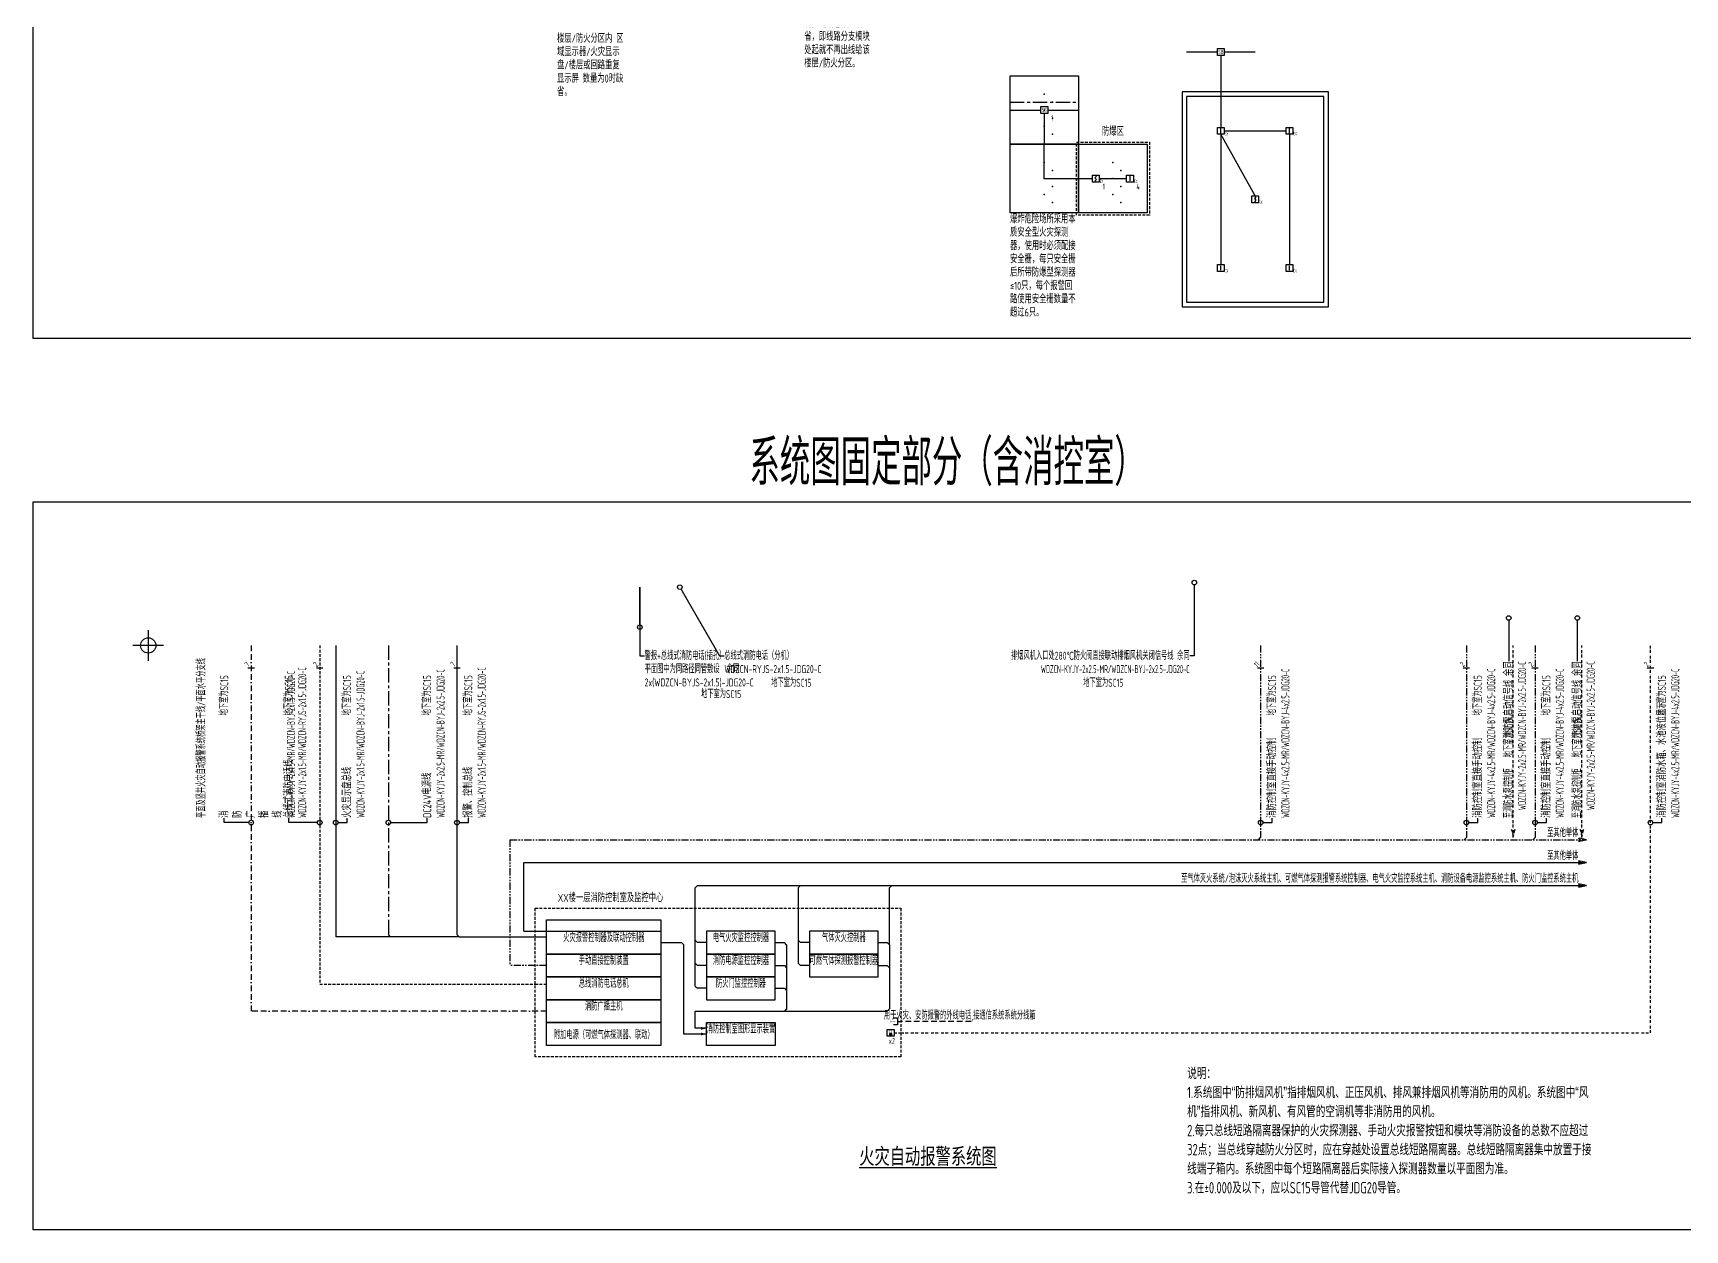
# Model space of a CAD drawing. Header units: millimetres. Extents: x -1040173 to 349982, y -145921 to 298175.
# Drawn here: x -6887 to 65360, y 82522 to 134889 of the extents above; entities that cross this region are included whole.
import ezdxf
from ezdxf import colors
from ezdxf.entities.mleader import LeaderData, LeaderLine
from ezdxf.enums import TextEntityAlignment as Align
from ezdxf.math import Vec2, Vec3

# ---------------------------------------------------------------- set-up
doc = ezdxf.new("R2010")
doc.units = ezdxf.units.MM
doc.header["$LTSCALE"] = 500
doc.header["$MEASUREMENT"] = 0
for name, pattern in [('BORDER', [1.75, 0.5, -0.25, 0.5, -0.25, 0, -0.25]), ('BORDER2', [0.875, 0.25, -0.125, 0.25, -0.125, 0, -0.125]), ('CENTER', [2, 1.25, -0.25, 0.25, -0.25]), ('DASHED', [0.75, 0.5, -0.25]), ('HIDDEN', [0.375, 0.25, -0.125]), ('PHANTOM2', [1.25, 0.625, -0.125, 0.125, -0.125, 0.125, -0.125])]:
    doc.linetypes.add(name, pattern=pattern)
doc.layers.get('0').update_dxf_attribs({"color": 255, "linetype": 'CONTINUOUS'})
for name, color, linetype in [('E-BRST-WIRE', 2, 'BORDER'), ('E-CTRL-WIRE', 3, 'BORDER2'), ('E-FAS-DEVC', 3, 'CONTINUOUS'), ('E-FAS-WIRE', 4, 'CONTINUOUS'), ('E-FAS-WIRE2', 1, 'CENTER'), ('E-FAS-WIRE4', 4, 'PHANTOM2'), ('E-FAS-WIRE5', 4, 'HIDDEN'), ('E-GCS-DEVC', 3, 'CONTINUOUS'), ('E-GCS-WIRE', 4, 'DASHED'), ('E-REQU-DIMS', 30, 'CONTINUOUS'), ('E-UNIV-DIAG', 2, 'CONTINUOUS'), ('E-UNIV-DIAG2', 2, 'HIDDEN'), ('E-UNIV-EL', 140, 'CONTINUOUS'), ('E-UNIV-NOTE', 6, 'CONTINUOUS')]:
    doc.layers.add(name, color=color, linetype=linetype)
doc.layers.add('说明', color=7, linetype='CONTINUOUS', plot=False)
doc.styles.add('TH-STYLE1', font='Stfangso_0.ttf', dxfattribs={"width": 0.7})
doc.styles.add('TH-STYLE3', font='tssdeng.shx', dxfattribs={"width": 0.7, "bigfont": 'tssdchn.shx'})

# ---------------------------------------------------------------- blocks, each defined once
blk = doc.blocks.new('E-ES01')
blk.add_lwpolyline([(0, 3000), (3000, 3000), (3000, 0), (0, 0)], close=True)
for p in [(1500, 2200), (1500, 1500), (1850, 1850), (1500, 800), (1850, 1150), (1850, 450)]:
    blk.add_point(p)
blk = doc.blocks.new('E-BFAS550')
blk.add_lwpolyline([(-1.5, -1.5), (-1.5, 1.5), (1.5, 1.5), (1.5, -1.5)], close=True)
at = {"layer": 'E-UNIV-EL', "style": 'TH-STYLE3', "width": 0.7}
blk.add_attdef('F', text='', height=1.7, dxfattribs=at).set_placement((0, 0), align=Align.MIDDLE)
blk = doc.blocks.new('E-BFAS110-3')
blk.add_lwpolyline([(-1.5, -1.5), (-1.5, 1.5), (1.5, 1.5), (1.5, -1.5)], close=True)
at = {"layer": 'E-UNIV-EL'}
blk.add_lwpolyline([(0.35, 1.06), (-0.35, 0.35), (0.35, -0.35), (-0.35, -1.06)], dxfattribs=at)
at = {"layer": 'E-UNIV-EL', "style": 'TH-STYLE3', "width": 0.5}
blk.add_attdef('F', text='', height=1.5, dxfattribs=at).set_placement((2.5, -1.25), align=Align.MIDDLE)
blk = doc.blocks.new('E-BFAS120-3')
blk.add_lwpolyline([(-1.5, -1.5), (-1.5, 1.5), (1.5, 1.5), (1.5, -1.5)], close=True)
at = {"layer": 'E-UNIV-EL'}
blk.add_line((0, -1), (0, 1), dxfattribs=at)
at = {"layer": 'E-UNIV-EL', "const_width": 0.25}
blk.add_lwpolyline([(-0.125, -0.75, 1), (0.125, -0.75, 1)], format="xyb", close=True, dxfattribs=at)
at = {"layer": 'E-UNIV-EL', "style": 'TH-STYLE3', "width": 0.5}
blk.add_attdef('F', text='', height=1.5, dxfattribs=at).set_placement((2.5, -1.25), align=Align.MIDDLE)
blk = doc.blocks.new('_DotBlank')
at = {"color": 0, "linetype": 'ByBlock', "lineweight": -2}
blk.add_line((-0.5, 0), (-1, 0), dxfattribs=at)
blk.add_circle((0, 0), 0.5, dxfattribs=at)
blk = doc.blocks.new('E-BFAS630-4')
blk.add_lwpolyline([(-1.5, -1.5), (-1.5, 1.5), (1.5, 1.5), (1.5, -1.5)], close=True)
at = {"layer": 'E-UNIV-EL'}
for points in [[(-0.5, -0.25), (-0.5, -1.25), (0.5, -1.25), (0.5, -0.25)], [(-0.3, -0.45), (-0.3, -1.05), (0.3, -1.05), (0.3, -0.45)]]:
    blk.add_lwpolyline(points, close=True, dxfattribs=at)
at = {"layer": 'E-UNIV-EL', "style": 'TH-STYLE3', "width": 0.5}
blk.add_attdef('F', text='', height=1.5, dxfattribs=at).set_placement((0, 0.75), align=Align.MIDDLE)
blk = doc.blocks.new('E-BGC10')
for p, q in [((-1.5, 1.5), (-1.5, 3.3)), ((1.5, 1.5), (-1.5, 1.5)), ((0, 1.5), (0, 0)), ((1.5, 1.5), (1.5, 3.3))]:
    blk.add_line(p, q)
at = {"layer": 'E-UNIV-EL', "style": 'TH-STYLE3', "width": 0.7}
blk.add_attdef('SOCKET', text='', height=2, dxfattribs=at).set_placement((0, 3.5), align=Align.MIDDLE)
blk = doc.blocks.new('E-ANNO04')
blk.add_line((-1, -1), (1, 1))
at = {"style": 'TH-STYLE3', "width": 0.7}
blk.add_attdef('N', text='', height=2.5, dxfattribs=at).set_placement((0, 2.5), align=Align.MIDDLE)
blk = doc.blocks.new('喷淋泵联动直接启动线路模块（含消控室）')
at = {"layer": 'E-CTRL-WIRE', "color": 3}
for points in [[(62700, -8400), (62700, 0)], [(62700, -8400), (62775, -8047), (62700, -8147), (62625, -8047), (62700, -8400)]]:
    blk.add_lwpolyline(points, dxfattribs=at)
at = {"layer": 'E-REQU-DIMS', "color": 6, "insert": (62500, -7560), "char_height": 350, "attachment_point": 4, "rotation": 90, "style": 'TH-STYLE3'}
blk.add_mtext('{\\W0.6;至消防水泵控制柜}', dxfattribs=at)
blk = doc.blocks.new('消火栓泵联动直接启动线路模块（含消控室）')
at = {"layer": 'E-CTRL-WIRE', "color": 3}
for points in [[(59700, -8400), (59700, 0)], [(59700, -8400), (59775, -8047), (59700, -8147), (59625, -8047), (59700, -8400)]]:
    blk.add_lwpolyline(points, dxfattribs=at)
at = {"layer": 'E-REQU-DIMS', "color": 6, "insert": (59500, -7560), "char_height": 350, "attachment_point": 4, "rotation": 90, "style": 'TH-STYLE3'}
blk.add_mtext('{\\W0.6;至消防水泵控制柜}', dxfattribs=at)
blk = doc.blocks.new('系统图固定部分（含消控室）')
at = {"layer": 'E-BRST-WIRE', "color": 2}
for p in [(4500, 0), (17421, -16000)]:
    blk.add_line(p, (4500, -16000), dxfattribs=at)
at = {"layer": 'E-CTRL-WIRE'}
blk.add_line((32621, -16950), (32921, -16950), dxfattribs=at)
at = {"layer": 'E-FAS-DEVC'}
blk.add_line((17421, -12500), (22421, -12500), dxfattribs=at)
for points in [[(17421, -13500), (17421, -12000), (22421, -12000), (22421, -13500)], [(27421, -13500), (27421, -12500), (24421, -12500), (24421, -13500)], [(31921, -13500), (31921, -12500), (28921, -12500), (28921, -13500)], [(17421, -14500), (17421, -13500), (22421, -13500), (22421, -14500)], [(27421, -14500), (27421, -13500), (24421, -13500), (24421, -14500)], [(31921, -14500), (31921, -13500), (28921, -13500), (28921, -14500)], [(17421, -15500), (17421, -14500), (22421, -14500), (22421, -15500)], [(27421, -15500), (27421, -14500), (24421, -14500), (24421, -15500)], [(17421, -16500), (17421, -15500), (22421, -15500), (22421, -16500)], [(17421, -17500), (17421, -16500), (22421, -16500), (22421, -17500)], [(24421, -17500), (24421, -16500), (27421, -16500), (27421, -17500)]]:
    blk.add_lwpolyline(points, close=True, dxfattribs=at)
for points in [[(24171, -16750, 125, 0, 0), (24421, -16750, 0, 0, 0)], [(24171, -17000, 125, 0, 0), (24421, -17000, 0, 0, 0)]]:
    blk.add_lwpolyline(points, format="xyseb", dxfattribs=at)
at = {"layer": 'E-FAS-WIRE', "color": 4}
for p, q in [((8200, 0), (8200, -12750)), ((13500, 0), (13500, -12650)), ((16421, -9500), (62899, -9500)), ((16421, -12500), (16421, -9500)), ((23921, -10600), (24021, -10500)), ((23921, -14900), (23921, -10600)), ((24021, -10500), (62899, -10500)), ((28421, -10600), (28521, -10500)), ((28421, -10600), (28421, -13900)), ((32421, -10600), (32521, -10500)), ((32421, -13100), (32421, -10600)), ((9900, -12750), (8200, -12750)), ((10600, -12750), (9900, -12750)), ((13600, -12750), (10600, -12750)), ((13600, -12750), (13500, -12650)), ((13600, -12750), (16921, -12750)), ((16421, -12500), (16921, -12500)), ((16921, -12500), (17421, -12500)), ((16921, -12750), (17421, -12750)), ((22421, -13000), (23321, -13000)), ((23321, -13000), (23421, -13100)), ((23921, -12900), (24021, -13000)), ((24421, -13000), (24021, -13000)), ((27421, -13000), (27821, -13000)), ((27921, -13100), (27821, -13000)), ((28421, -12900), (28521, -13000)), ((28921, -13000), (28521, -13000)), ((31921, -13000), (32321, -13000)), ((32321, -13000), (32421, -13100)), ((23421, -17000), (23421, -13100)), ((27921, -13100), (27921, -15900)), ((32421, -13100), (32421, -15900)), ((23921, -13900), (24021, -14000)), ((24421, -14000), (24021, -14000)), ((27421, -14000), (27821, -14000)), ((27821, -14000), (27921, -14100)), ((28421, -13900), (28521, -14000)), ((28921, -14000), (28521, -14000)), ((31921, -14000), (32321, -14000)), ((32321, -14000), (32421, -14100)), ((23921, -14900), (24021, -15000)), ((24421, -15000), (24021, -15000)), ((27421, -15000), (27821, -15000)), ((27821, -15000), (27921, -15100)), ((23921, -16750), (23921, -16000)), ((23921, -16000), (32321, -16000)), ((27921, -15900), (27821, -16000)), ((32321, -16000), (32421, -15900)), ((24421, -17000), (23421, -17000)), ((24421, -16750), (23921, -16750))]:
    blk.add_line(p, q, dxfattribs=at)
for points in [[(62899, -9500), (62546, -9425), (62646, -9500), (62546, -9575), (62899, -9500)], [(62899, -10500), (62546, -10425), (62646, -10500), (62546, -10575), (62899, -10500)]]:
    blk.add_lwpolyline(points, dxfattribs=at)
at = {"layer": 'E-FAS-WIRE2', "color": 1}
blk.add_line((10500, 0), (10500, -12650), dxfattribs=at)
at = {"layer": 'E-FAS-WIRE2'}
blk.add_line((10600, -12750), (10500, -12650), dxfattribs=at)
at = {"layer": 'E-FAS-WIRE4', "color": 4}
for p, q in [((15821, -8500), (15821, -14000)), ((15821, -8500), (62899, -8500)), ((16921, -14000), (15821, -14000)), ((17421, -14000), (16921, -14000))]:
    blk.add_line(p, q, dxfattribs=at)
blk.add_lwpolyline([(62899, -8500), (62546, -8425), (62646, -8500), (62546, -8575), (62899, -8500)], dxfattribs=at)
at = {"layer": 'E-FAS-WIRE5', "color": 4}
for p, q in [((7500, 0), (7500, -14825)), ((7500, -14825), (16921, -14825)), ((16921, -14825), (17421, -14825))]:
    blk.add_line(p, q, dxfattribs=at)
at = {"layer": 'E-GCS-WIRE', "color": 4}
blk.add_line((35986, -16450), (32921, -16450), dxfattribs=at)
at = {"layer": 'E-UNIV-DIAG2'}
blk.add_lwpolyline([(16921, -18000), (16921, -11500), (32921, -11500), (32921, -18000)], close=True, dxfattribs=at)
at = {"layer": 'E-FAS-DEVC', "xscale": 100, "yscale": 100, "zscale": 100}
blk.add_blockref('E-BFAS630-4', (32471, -16950), dxfattribs=at).add_auto_attribs({'F': 'LT'})
at = {"layer": 'E-GCS-DEVC', "xscale": 100, "yscale": 100, "zscale": 100, "rotation": 90}
blk.add_blockref('E-BGC10', (32921, -16450), dxfattribs=at).add_auto_attribs({'SOCKET': 'T'})
at = {"layer": 'E-REQU-DIMS', "color": 6, "insert": (27246, -1456), "char_height": 350, "attachment_point": 1, "style": 'TH-STYLE3'}
blk.add_mtext('{\\W0.6;地下室为SC15}', dxfattribs=at)
at = {"layer": 'E-REQU-DIMS', "color": 6, "char_height": 350, "attachment_point": 4, "rotation": 90, "style": 'TH-STYLE3'}
for insert in [(3325, -3060), (6150, -3060), (8700, -3060), (12200, -3060), (14000, -3060)]:
    blk.add_mtext('{\\W0.6;地下室为SC15}', dxfattribs=dict(at, insert=insert))
at = {"layer": 'E-UNIV-NOTE', "style": 'TH-STYLE3', "width": 0.6}
blk.add_text('平面及竖井火灾自动报警系统桥架主干线/平面水平分支线', height=350, rotation=90, dxfattribs=at).set_placement((2325, -7550), align=Align.MIDDLE_LEFT)
for s, p in [('至其他单体', (62546, -8200)), ('至其他单体', (62546, -9200)), ('至气体灭火系统/泡沫灭火系统主机、可燃气体探测报警系统控制器、电气火灾监控系统主机、消防设备电源监控系统主机、防火门监控系统主机', (62546, -10200))]:
    blk.add_text(s, height=350, dxfattribs=at).set_placement(p, align=Align.MIDDLE_RIGHT)
at = {"layer": 'E-UNIV-NOTE', "style": 'TH-STYLE3', "width": 0.7}
blk.add_text('XX楼一层消防控制室及监控中心', height=350, rotation=360, dxfattribs=at).set_placement((20221, -11000), align=Align.MIDDLE)
at = {"layer": 'E-UNIV-NOTE', "style": 'TH-STYLE3', "width": 0.6}
for s, p in [('火灾报警控制器及联动控制器', (19921, -12750)), ('电气火灾监控控制器', (25921, -12750)), ('气体灭火控制器', (30421, -12750)), ('手动直接控制装置', (19921, -13750)), ('消防电源监控控制器', (25921, -13750)), ('可燃气体探测报警控制器', (30421, -13750)), ('总线消防电话总机', (19921, -14750)), ('防火门监控控制器', (25921, -14750)), ('消防广播主机', (19921, -15750)), ('消防控制室图形显示装置', (25921, -16750)), ('用于火灾、安防报警的外线电话,接通信系统系统分线箱', (35491, -16177)), ('附加电源（可燃气体探测器、联动）', (19921, -17000))]:
    blk.add_text(s, height=350, dxfattribs=at).set_placement(p, align=Align.MIDDLE)
at = {"layer": 'E-UNIV-NOTE', "insert": (45437, -18473), "char_height": 500, "width": 17877.26, "attachment_point": 1, "style": 'TH-STYLE3'}
blk.add_mtext('说明：\\P1.系统图中“防排烟风机”指排烟风机、正压风机、排风兼排烟风机等消防用的风机。系统图中“风机”指排风机、新风机、有风管的空调机等非消防用的风机。\\P2.每只总线短路隔离器保护的火灾探测器、手动火灾报警按钮和模块等消防设备的总数不应超过32点；当总线穿越防火分区时，应在穿越处设置总线短路隔离器。总线短路隔离器集中放置于接线端子箱内。系统图中每个短路隔离器后实际接入探测器数量以平面图为准。\\P3.在{\\H0.875x;±}0.000及以下，应以SC15导管代替JDG20导管。', dxfattribs=at)
at = {"layer": 'E-UNIV-NOTE', "insert": (34099, -22381), "char_height": 700, "attachment_point": 5, "style": 'TH-STYLE1'}
blk.add_mtext('{\\L火灾自动报警系统图}', dxfattribs=at)
at = {"layer": 'E-REQU-DIMS'}
ml = blk.add_multileader_mtext('Standard', dxfattribs=at)
ml.set_content('总线式消防电话线\\P{\\W0.5;WDZCN-KYJY-2x1.5-MR/WDZCN-RYJS-2x1.5-JDG20-C}', color=6, style='TH-STYLE3')
ml.set_leader_properties()
ml.set_arrow_properties(name='DOTBLANK')
ml.build(insert=Vec2(0, 0))
ml.multileader.update_dxf_attribs({"dogleg_length": 2, "arrow_head_size": 200, "scale": 100})
ctx = ml.context
ctx.base_point, ctx.scale, ctx.char_height, ctx.arrow_head_size, ctx.landing_gap_size, ctx.plane_origin, ctx.plane_x_axis, ctx.plane_y_axis = Vec3(6150, -7550), 100, 350, 200, 9, Vec3(4904, -4467), Vec3(0, 1), Vec3(-1, 0)
notes = []
notes.append((ctx, [(0, (1, 1, 0), (6150, -7750), (0, 1), 200, [(0, [(7500, -7750)], 0, [])])]))
ctx.mtext.insert, ctx.mtext.text_direction, ctx.mtext.rotation, ctx.mtext.flow_direction = Vec3(5975, -7541), Vec3(0, 1), 1.570796, 5
ml = blk.add_multileader_mtext('Standard', dxfattribs=at)
ml.set_content('火灾显示盘总线\\P{\\W0.5;WDZCN-KYJY-2x1.5-MR/WDZCN-BYJ-2x1.5-JDG20-C}', color=6, style='TH-STYLE3')
ml.set_leader_properties()
ml.set_arrow_properties(name='DOTBLANK')
ml.build(insert=Vec2(0, 0))
ml.multileader.update_dxf_attribs({"dogleg_length": 2, "arrow_head_size": 200, "scale": 100})
ctx = ml.context
ctx.base_point, ctx.scale, ctx.char_height, ctx.arrow_head_size, ctx.landing_gap_size, ctx.plane_origin, ctx.plane_x_axis, ctx.plane_y_axis = Vec3(8700, -7550), 100, 350, 200, 9, Vec3(10446, -4467), Vec3(0, 1), Vec3(-1, 0)
notes.append((ctx, [(0, (1, 1, 0), (8700, -7750), (0, 1), 200, [(0, [(8200, -7750)], 0, [])])]))
ctx.mtext.insert, ctx.mtext.text_direction, ctx.mtext.rotation, ctx.mtext.flow_direction = Vec3(8525, -7541), Vec3(0, 1), 1.570796, 5
ml = blk.add_multileader_mtext('Standard', dxfattribs=at)
ml.set_content('DC24V电源线\\P{\\W0.5;WDZCN-KYJY-2x2.5-MR/WDZCN-BYJ-2x2.5-JDG20-C}', color=6, style='TH-STYLE3')
ml.set_leader_properties()
ml.set_arrow_properties(name='DOTBLANK')
ml.build(insert=Vec2(0, 0))
ml.multileader.update_dxf_attribs({"dogleg_length": 2, "arrow_head_size": 200, "scale": 100})
ctx = ml.context
ctx.base_point, ctx.scale, ctx.char_height, ctx.arrow_head_size, ctx.landing_gap_size, ctx.plane_origin, ctx.plane_x_axis, ctx.plane_y_axis = Vec3(12200, -7550), 100, 350, 200, 9, Vec3(13746, -4467), Vec3(0, 1), Vec3(-1, 0)
notes.append((ctx, [(0, (1, 1, 0), (12200, -7750), (0, 1), 200, [(0, [(10500, -7750)], 0, [])])]))
ctx.mtext.insert, ctx.mtext.text_direction, ctx.mtext.rotation, ctx.mtext.flow_direction = Vec3(12025, -7541), Vec3(0, 1), 1.570796, 5
ml = blk.add_multileader_mtext('Standard', dxfattribs=at)
ml.set_content('报警、控制总线\\P{\\W0.5;WDZCN-KYJY-2x1.5-MR/WDZCN-RYJS-2x1.5-JDG20-C}', color=6, style='TH-STYLE3')
ml.set_leader_properties()
ml.set_arrow_properties(name='DOTBLANK')
ml.build(insert=Vec2(0, 0))
ml.multileader.update_dxf_attribs({"dogleg_length": 2, "arrow_head_size": 200, "scale": 100})
ctx = ml.context
ctx.base_point, ctx.scale, ctx.char_height, ctx.arrow_head_size, ctx.landing_gap_size, ctx.plane_origin, ctx.plane_x_axis, ctx.plane_y_axis = Vec3(14000, -7550), 100, 350, 200, 9, Vec3(15746, -4467), Vec3(0, 1), Vec3(-1, 0)
notes.append((ctx, [(0, (1, 1, 0), (14000, -7750), (0, 1), 200, [(0, [(13500, -7750)], 0, [])])]))
ctx.mtext.insert, ctx.mtext.text_direction, ctx.mtext.rotation, ctx.mtext.flow_direction = Vec3(13825, -7541), Vec3(0, 1), 1.570796, 5
ml = blk.add_multileader_mtext('Standard', dxfattribs=at)
ml.set_content('{\\W0.6;总线式消防电话（分机）\\PWDZCN-RYJS-2x1.5-JDG20-C}', color=6, style='TH-STYLE3')
ml.set_leader_properties()
ml.set_arrow_properties(name='DOTBLANK')
ml.build(insert=Vec2(0, 0))
ml.multileader.update_dxf_attribs({"dogleg_length": 2, "arrow_head_size": 200, "scale": 100})
ctx = ml.context
ctx.base_point, ctx.scale, ctx.char_height, ctx.arrow_head_size, ctx.landing_gap_size, ctx.plane_origin = Vec3(25186, -450), 100, 350, 200, 9, Vec3(26019, 1004)
notes.append((ctx, [(0, (1, 1, 0), (24986, -450), (1, 0), 200, [(1, [(23250, 2550)], 0, [])])]))
ctx.mtext.insert, ctx.mtext.flow_direction = Vec3(25195, -275), 5
ml = blk.add_multileader_mtext('Standard', dxfattribs=at)
ml.set_content('消防广播线\\P{\\W0.5;WDZCN-KYJY-2x1.5-MR/WDZCN-BYJ-2x1.5-JDG20-C}', color=6, style='TH-STYLE3')
ml.set_leader_properties()
ml.set_arrow_properties(name='DOTBLANK')
ml.build(insert=Vec2(0, 0))
ml.multileader.update_dxf_attribs({"dogleg_length": 2, "arrow_head_size": 200, "scale": 100})
ctx = ml.context
ctx.base_point, ctx.scale, ctx.char_height, ctx.arrow_head_size, ctx.landing_gap_size, ctx.plane_origin, ctx.plane_x_axis, ctx.plane_y_axis = Vec3(3325, -7550), 100, 350, 200, 9, Vec3(1579, -4467), Vec3(0, 1), Vec3(-1, 0)
notes.append((ctx, [(0, (1, 1, 0), (3325, -7750), (0, 1), 200, [(0, [(4500, -7750)], 0, [])])]))
ctx.mtext.insert, ctx.mtext.text_direction, ctx.mtext.rotation, ctx.mtext.width, ctx.mtext.flow_direction = Vec3(3150, -7541), Vec3(0, 1), 1.570796, 0.5, 5
for ctx, leaders in notes:
    for number, flags, end, landing, length, lines in leaders:
        leader = LeaderData()
        leader.index, (leader.has_last_leader_line, leader.has_dogleg_vector, leader.attachment_direction) = number, flags
        leader.last_leader_point, leader.dogleg_vector, leader.dogleg_length = Vec3(end), Vec3(landing), length
        for number, points, colour, breaks in lines:
            line = LeaderLine()
            line.index, line.vertices, line.color, line.breaks = number, Vec3.list(points), colors.encode_raw_color(colour), breaks
            leader.lines.append(line)
        ctx.leaders.append(leader)
blk = doc.blocks.new('消火栓泵直接启动信号线')
at = {"layer": 'E-REQU-DIMS', "color": 6, "insert": (2500, -4894), "char_height": 350, "attachment_point": 4, "rotation": 90, "style": 'TH-STYLE3'}
blk.add_mtext('{\\W0.6;地下室为SC15}', dxfattribs=at)
at = {"layer": 'E-REQU-DIMS'}
ml = blk.add_multileader_mtext('Standard', dxfattribs=at)
ml.set_content('消防泵启动信号线 余同\\P{\\W0.5;WDZCN-KYJY-2x2.5-MR/WDZCN-BYJ-2x2.5-JDG20-C}', color=6, style='TH-STYLE3')
ml.set_leader_properties()
ml.set_arrow_properties(name='DOTBLANK')
ml.build(insert=Vec2(0, 0))
ml.multileader.update_dxf_attribs({"dogleg_length": 2, "arrow_head_size": 200, "scale": 100})
ctx = ml.context
ctx.base_point, ctx.scale, ctx.char_height, ctx.arrow_head_size, ctx.landing_gap_size, ctx.plane_origin, ctx.plane_x_axis, ctx.plane_y_axis = Vec3(2500, -6657), 100, 350, 200, 9, Vec3(4046, 342), Vec3(0, 1), Vec3(-1, 0)
ctx.text_align_type = 2
notes = []
notes.append((ctx, [(0, (1, 1, 0), (2500, -489), (0, -1), 200, [(1, [(2500, 1200)], 0, [])])]))
ctx.mtext.insert, ctx.mtext.text_direction, ctx.mtext.rotation, ctx.mtext.alignment, ctx.mtext.flow_direction = Vec3(2325, -698), Vec3(0, 1), 1.570796, 3, 5
for ctx, leaders in notes:
    for number, flags, end, landing, length, lines in leaders:
        leader = LeaderData()
        leader.index, (leader.has_last_leader_line, leader.has_dogleg_vector, leader.attachment_direction) = number, flags
        leader.last_leader_point, leader.dogleg_vector, leader.dogleg_length = Vec3(end), Vec3(landing), length
        for number, points, colour, breaks in lines:
            line = LeaderLine()
            line.index, line.vertices, line.color, line.breaks = number, Vec3.list(points), colors.encode_raw_color(colour), breaks
            leader.lines.append(line)
        ctx.leaders.append(leader)
blk = doc.blocks.new('喷淋泵直接启动信号线')
at = {"layer": 'E-REQU-DIMS', "color": 6, "insert": (2500, -4894), "char_height": 350, "attachment_point": 4, "rotation": 90, "style": 'TH-STYLE3'}
blk.add_mtext('{\\W0.6;地下室为SC15}', dxfattribs=at)
at = {"layer": 'E-REQU-DIMS'}
ml = blk.add_multileader_mtext('Standard', dxfattribs=at)
ml.set_content('喷淋泵启动信号线 余同\\P{\\W0.5;WDZCN-KYJY-2x2.5-MR/WDZCN-BYJ-2x2.5-JDG20-C}', color=6, style='TH-STYLE3')
ml.set_leader_properties()
ml.set_arrow_properties(name='DOTBLANK')
ml.build(insert=Vec2(0, 0))
ml.multileader.update_dxf_attribs({"dogleg_length": 2, "arrow_head_size": 200, "scale": 100})
ctx = ml.context
ctx.base_point, ctx.scale, ctx.char_height, ctx.arrow_head_size, ctx.landing_gap_size, ctx.plane_origin, ctx.plane_x_axis, ctx.plane_y_axis = Vec3(2500, -6657), 100, 350, 200, 9, Vec3(4046, 342), Vec3(0, 1), Vec3(-1, 0)
ctx.text_align_type = 2
notes = []
notes.append((ctx, [(0, (1, 1, 0), (2500, -489), (0, -1), 200, [(1, [(2500, 1200)], 0, [])])]))
ctx.mtext.insert, ctx.mtext.text_direction, ctx.mtext.rotation, ctx.mtext.alignment, ctx.mtext.flow_direction = Vec3(2325, -698), Vec3(0, 1), 1.570796, 3, 5
for ctx, leaders in notes:
    for number, flags, end, landing, length, lines in leaders:
        leader = LeaderData()
        leader.index, (leader.has_last_leader_line, leader.has_dogleg_vector, leader.attachment_direction) = number, flags
        leader.last_leader_point, leader.dogleg_vector, leader.dogleg_length = Vec3(end), Vec3(landing), length
        for number, points, colour, breaks in lines:
            line = LeaderLine()
            line.index, line.vertices, line.color, line.breaks = number, Vec3.list(points), colors.encode_raw_color(colour), breaks
            leader.lines.append(line)
        ctx.leaders.append(leader)
blk = doc.blocks.new('联动关闭排烟风机信号线')
at = {"layer": 'E-REQU-DIMS', "color": 6, "insert": (-4859, -1006), "char_height": 350, "attachment_point": 1, "style": 'TH-STYLE3'}
blk.add_mtext('{\\W0.6;地下室为SC15}', dxfattribs=at)
at = {"layer": 'E-REQU-DIMS'}
ml = blk.add_multileader_mtext('Standard', dxfattribs=at)
ml.set_content('{\\W0.6;排烟风机入口处280℃防火阀直接联动排烟风机关闭信号线 余同\\P\\W0.5;WDZCN-KYJY-2x2.5-MR/WDZCN-BYJ-2x2.5-JDG20-C}', color=6, style='TH-STYLE3')
ml.set_leader_properties()
ml.set_arrow_properties(name='DOTBLANK')
ml.build(insert=Vec2(0, 0))
ml.multileader.update_dxf_attribs({"dogleg_length": 2, "arrow_head_size": 200, "scale": 100})
ctx = ml.context
ctx.base_point, ctx.scale, ctx.char_height, ctx.arrow_head_size, ctx.landing_gap_size, ctx.plane_origin = Vec3(-6216, 0), 100, 350, 200, 9, Vec3(-283, 1454)
ctx.text_align_type = 2
notes = []
notes.append((ctx, [(0, (1, 1, 0), (0, 0), (-1, 0), 200, [(1, [(0, 3200)], 0, [])])]))
ctx.mtext.insert, ctx.mtext.alignment, ctx.mtext.flow_direction = Vec3(-209, 175), 3, 5
for ctx, leaders in notes:
    for number, flags, end, landing, length, lines in leaders:
        leader = LeaderData()
        leader.index, (leader.has_last_leader_line, leader.has_dogleg_vector, leader.attachment_direction) = number, flags
        leader.last_leader_point, leader.dogleg_vector, leader.dogleg_length = Vec3(end), Vec3(landing), length
        for number, points, colour, breaks in lines:
            line = LeaderLine()
            line.index, line.vertices, line.color, line.breaks = number, Vec3.list(points), colors.encode_raw_color(colour), breaks
            leader.lines.append(line)
        ctx.leaders.append(leader)
blk = doc.blocks.new('喷淋泵手动控制线路模块（含消控室）')
at = {"layer": 'E-FAS-WIRE4'}
for p in [(60650, 0), (60550, -8500)]:
    blk.add_line(p, (60650, -8400), dxfattribs=at)
at = {"layer": 'E-REQU-DIMS', "color": 6, "insert": (61150, -3060), "char_height": 350, "attachment_point": 4, "rotation": 90, "style": 'TH-STYLE3'}
blk.add_mtext('{\\W0.6;地下室为SC15}', dxfattribs=at)
at = {"layer": 'E-REQU-DIMS'}
ml = blk.add_multileader_mtext('Standard', dxfattribs=at)
ml.set_content('消防控制室直接手动控制\\P{\\W0.5;WDZCN-KYJY-4x2.5-MR/WDZCN-BYJ-4x2.5-JDG20-C}', color=6, style='TH-STYLE3')
ml.set_leader_properties()
ml.set_arrow_properties(name='DOTBLANK')
ml.build(insert=Vec2(0, 0))
ml.multileader.update_dxf_attribs({"dogleg_length": 2, "arrow_head_size": 200, "scale": 100})
ctx = ml.context
ctx.base_point, ctx.scale, ctx.char_height, ctx.arrow_head_size, ctx.landing_gap_size, ctx.plane_origin, ctx.plane_x_axis, ctx.plane_y_axis = Vec3(61150, -7550), 100, 350, 200, 9, Vec3(62896, -4467), Vec3(0, 1), Vec3(-1, 0)
notes = []
notes.append((ctx, [(0, (1, 1, 0), (61150, -7750), (0, 1), 200, [(0, [(60650, -7750)], 0, [])])]))
ctx.mtext.insert, ctx.mtext.text_direction, ctx.mtext.rotation, ctx.mtext.flow_direction = Vec3(60975, -7541), Vec3(0, 1), 1.570796, 5
for ctx, leaders in notes:
    for number, flags, end, landing, length, lines in leaders:
        leader = LeaderData()
        leader.index, (leader.has_last_leader_line, leader.has_dogleg_vector, leader.attachment_direction) = number, flags
        leader.last_leader_point, leader.dogleg_vector, leader.dogleg_length = Vec3(end), Vec3(landing), length
        for number, points, colour, breaks in lines:
            line = LeaderLine()
            line.index, line.vertices, line.color, line.breaks = number, Vec3.list(points), colors.encode_raw_color(colour), breaks
            leader.lines.append(line)
        ctx.leaders.append(leader)
blk = doc.blocks.new('手动控制线路模块（含消控室）')
at = {"layer": 'E-FAS-WIRE4'}
for p in [(48650, 0), (48550, -8500)]:
    blk.add_line(p, (48650, -8400), dxfattribs=at)
at = {"layer": 'E-REQU-DIMS', "color": 6, "insert": (49150, -3060), "char_height": 350, "attachment_point": 4, "rotation": 90, "style": 'TH-STYLE3'}
blk.add_mtext('{\\W0.6;地下室为SC15}', dxfattribs=at)
at = {"layer": 'E-REQU-DIMS'}
ml = blk.add_multileader_mtext('Standard', dxfattribs=at)
ml.set_content('消防控制室直接手动控制\\P{\\W0.5;WDZCN-KYJY-4x2.5-MR/WDZCN-BYJ-4x2.5-JDG20-C}', color=6, style='TH-STYLE3')
ml.set_leader_properties()
ml.set_arrow_properties(name='DOTBLANK')
ml.build(insert=Vec2(0, 0))
ml.multileader.update_dxf_attribs({"dogleg_length": 2, "arrow_head_size": 200, "scale": 100})
ctx = ml.context
ctx.base_point, ctx.scale, ctx.char_height, ctx.arrow_head_size, ctx.landing_gap_size, ctx.plane_origin, ctx.plane_x_axis, ctx.plane_y_axis = Vec3(49150, -7550), 100, 350, 200, 9, Vec3(50896, -4467), Vec3(0, 1), Vec3(-1, 0)
notes = []
notes.append((ctx, [(0, (1, 1, 0), (49150, -7750), (0, 1), 200, [(0, [(48650, -7750)], 0, [])])]))
ctx.mtext.insert, ctx.mtext.text_direction, ctx.mtext.rotation, ctx.mtext.flow_direction = Vec3(48975, -7541), Vec3(0, 1), 1.570796, 5
for ctx, leaders in notes:
    for number, flags, end, landing, length, lines in leaders:
        leader = LeaderData()
        leader.index, (leader.has_last_leader_line, leader.has_dogleg_vector, leader.attachment_direction) = number, flags
        leader.last_leader_point, leader.dogleg_vector, leader.dogleg_length = Vec3(end), Vec3(landing), length
        for number, points, colour, breaks in lines:
            line = LeaderLine()
            line.index, line.vertices, line.color, line.breaks = number, Vec3.list(points), colors.encode_raw_color(colour), breaks
            leader.lines.append(line)
        ctx.leaders.append(leader)
blk = doc.blocks.new('液位信号线路模块（含消控室）')
at = {"layer": 'E-CTRL-WIRE', "color": 3}
for p, q in [((65700, -16950), (65700, 0)), ((32921, -16950), (65700, -16950))]:
    blk.add_line(p, q, dxfattribs=at)
at = {"layer": 'E-REQU-DIMS', "color": 6, "insert": (66200, -3060), "char_height": 350, "attachment_point": 4, "rotation": 90, "style": 'TH-STYLE3'}
blk.add_mtext('{\\W0.6;地下室为SC15}', dxfattribs=at)
at = {"layer": 'E-REQU-DIMS'}
ml = blk.add_multileader_mtext('Standard', dxfattribs=at)
ml.set_content('消防控制室消防水箱、水池液位显示\\P{\\W0.5;WDZCN-KYJY-4x2.5-MR/WDZCN-BYJ-4x2.5-JDG20-C}', color=6, style='TH-STYLE3')
ml.set_leader_properties()
ml.set_arrow_properties(name='DOTBLANK')
ml.build(insert=Vec2(0, 0))
ml.multileader.update_dxf_attribs({"dogleg_length": 2, "arrow_head_size": 200, "scale": 100})
ctx = ml.context
ctx.base_point, ctx.scale, ctx.char_height, ctx.arrow_head_size, ctx.landing_gap_size, ctx.plane_origin, ctx.plane_x_axis, ctx.plane_y_axis = Vec3(66200, -7550), 100, 350, 200, 9, Vec3(67946, -4467), Vec3(0, 1), Vec3(-1, 0)
notes = []
notes.append((ctx, [(0, (1, 1, 0), (66200, -7750), (0, 1), 200, [(0, [(65700, -7750)], 0, [])])]))
ctx.mtext.insert, ctx.mtext.text_direction, ctx.mtext.rotation, ctx.mtext.flow_direction = Vec3(66025, -7541), Vec3(0, 1), 1.570796, 5
for ctx, leaders in notes:
    for number, flags, end, landing, length, lines in leaders:
        leader = LeaderData()
        leader.index, (leader.has_last_leader_line, leader.has_dogleg_vector, leader.attachment_direction) = number, flags
        leader.last_leader_point, leader.dogleg_vector, leader.dogleg_length = Vec3(end), Vec3(landing), length
        for number, points, colour, breaks in lines:
            line = LeaderLine()
            line.index, line.vertices, line.color, line.breaks = number, Vec3.list(points), colors.encode_raw_color(colour), breaks
            leader.lines.append(line)
        ctx.leaders.append(leader)
blk = doc.blocks.new('警报及总线电话线路模块')
at = {"layer": 'E-REQU-DIMS', "color": 6, "insert": (24176, -1949), "char_height": 350, "attachment_point": 1, "style": 'TH-STYLE3'}
blk.add_mtext('{\\W0.6;地下室为SC15}', dxfattribs=at)
at = {"layer": 'E-REQU-DIMS'}
ml = blk.add_multileader_mtext('Standard', dxfattribs=at)
ml.set_content('{\\W0.6;警报+总线式消防电话(插孔）\\P平面图中为同路径同管敷设  余同\\P2x(WDZCN-BYJS-2x1.5)-JDG20-C}', color=6, style='TH-STYLE3')
ml.set_leader_properties()
ml.set_arrow_properties(name='DOTBLANK')
ml.build(insert=Vec2(0, 0))
ml.multileader.update_dxf_attribs({"dogleg_length": 2, "arrow_head_size": 200, "scale": 100})
ctx = ml.context
ctx.base_point, ctx.scale, ctx.char_height, ctx.arrow_head_size, ctx.landing_gap_size, ctx.plane_origin = Vec3(21700, -450), 100, 350, 200, 9, Vec3(21783, 1004)
notes = []
notes.append((ctx, [(0, (1, 1, 0), (21500, -450), (1, 0), 200, [(1, [(21500, 800), (21500, 2550)], 0, [])])]))
ctx.mtext.insert, ctx.mtext.flow_direction = Vec3(21709, -275), 5
for ctx, leaders in notes:
    for number, flags, end, landing, length, lines in leaders:
        leader = LeaderData()
        leader.index, (leader.has_last_leader_line, leader.has_dogleg_vector, leader.attachment_direction) = number, flags
        leader.last_leader_point, leader.dogleg_vector, leader.dogleg_length = Vec3(end), Vec3(landing), length
        for number, points, colour, breaks in lines:
            line = LeaderLine()
            line.index, line.vertices, line.color, line.breaks = number, Vec3.list(points), colors.encode_raw_color(colour), breaks
            leader.lines.append(line)
        ctx.leaders.append(leader)
blk = doc.blocks.new('消火栓泵手动控制线路模块（含消控室）')
at = {"layer": 'E-FAS-WIRE4'}
for p, q in [((57650, 0), (57650, -8400)), ((57650, -8400), (57550, -8500)), ((57550, -8500), (57650, -8400))]:
    blk.add_line(p, q, dxfattribs=at)
at = {"layer": 'E-REQU-DIMS', "color": 6, "insert": (58150, -3060), "char_height": 350, "attachment_point": 4, "rotation": 90, "style": 'TH-STYLE3'}
blk.add_mtext('{\\W0.6;地下室为SC15}', dxfattribs=at)
at = {"layer": 'E-REQU-DIMS'}
ml = blk.add_multileader_mtext('Standard', dxfattribs=at)
ml.set_content('消防控制室直接手动控制\\P{\\W0.5;WDZCN-KYJY-4x2.5-MR/WDZCN-BYJ-4x2.5-JDG20-C}', color=6, style='TH-STYLE3')
ml.set_leader_properties()
ml.set_arrow_properties(name='DOTBLANK')
ml.build(insert=Vec2(0, 0))
ml.multileader.update_dxf_attribs({"dogleg_length": 2, "arrow_head_size": 200, "scale": 100})
ctx = ml.context
ctx.base_point, ctx.scale, ctx.char_height, ctx.arrow_head_size, ctx.landing_gap_size, ctx.plane_origin, ctx.plane_x_axis, ctx.plane_y_axis = Vec3(58150, -7550), 100, 350, 200, 9, Vec3(59896, -4467), Vec3(0, 1), Vec3(-1, 0)
notes = []
notes.append((ctx, [(0, (1, 1, 0), (58150, -7750), (0, 1), 200, [(0, [(57650, -7750)], 0, [])])]))
ctx.mtext.insert, ctx.mtext.text_direction, ctx.mtext.rotation, ctx.mtext.flow_direction = Vec3(57975, -7541), Vec3(0, 1), 1.570796, 5
for ctx, leaders in notes:
    for number, flags, end, landing, length, lines in leaders:
        leader = LeaderData()
        leader.index, (leader.has_last_leader_line, leader.has_dogleg_vector, leader.attachment_direction) = number, flags
        leader.last_leader_point, leader.dogleg_vector, leader.dogleg_length = Vec3(end), Vec3(landing), length
        for number, points, colour, breaks in lines:
            line = LeaderLine()
            line.index, line.vertices, line.color, line.breaks = number, Vec3.list(points), colors.encode_raw_color(colour), breaks
            leader.lines.append(line)
        ctx.leaders.append(leader)

msp = doc.modelspace()

# ---------------------------------------------------------------- linework, layer by layer
at = {"layer": 'E-FAS-WIRE'}
for p, q in [((43564, 134059), (44914, 134059)), ((45064, 133909), (45064, 130759)), ((45214, 134059), (46564, 134059)), ((35842, 131520), (37192, 131520)), ((37492, 131520), (38842, 131520)), ((37342, 131370), (37342, 130020)), ((45064, 130459), (45064, 124759)), ((46564, 127759), (45064, 130459)), ((45214, 130609), (47914, 130609)), ((48064, 130459), (48064, 124759)), ((37342, 128520), (37342, 130020)), ((37342, 128520), (38842, 128520)), ((38842, 128520), (39442, 128520)), ((39742, 128520), (40942, 128520))]:
    msp.add_line(p, q, dxfattribs=at)
at = {"layer": 'E-FAS-WIRE2'}
msp.add_line((35842, 131870), (38842, 131870), dxfattribs=at)
at = {"layer": 'E-UNIV-DIAG2'}
msp.add_lwpolyline([(38742, 126920), (38742, 130120), (41942, 130120), (41942, 126920)], close=True, dxfattribs=at)
at = {"layer": 'E-UNIV-NOTE'}
for p, q in [((-1848, 108763), (-1848, 107426)), ((-1180, 108094), (-2516, 108094))]:
    msp.add_line(p, q, dxfattribs=at)
msp.add_circle((-1848, 108094), 334, dxfattribs=at)
at = {"layer": '说明'}
for points in [[(73068, 121521), (-6887, 121521), (-6887, 159575), (73068, 159575)], [(49764, 132309), (43364, 132309), (43364, 122909), (49764, 122909)], [(49564, 132109), (43564, 132109), (43564, 123109), (49564, 123109)], [(73068, 82522), (-6887, 82522), (-6887, 114380), (73068, 114380)]]:
    msp.add_lwpolyline(points, close=True, dxfattribs=at)

# ---------------------------------------------------------------- block references
at = {"layer": 'E-FAS-DEVC', "xscale": 100, "yscale": 100, "zscale": 100}
for name, p, values in [('E-BFAS550', (45064, 134059), {'F': 'SB'}), ('E-BFAS550', (37342, 131520), {'F': 'SB'}), ('E-BFAS120-3', (45064, 130609), {'F': 'EX'}), ('E-BFAS120-3', (48064, 130609), {'F': 'EX'}), ('E-BFAS110-3', (39592, 128520), {'F': 'EX'}), ('E-BFAS120-3', (41092, 128520), {'F': 'EX'}), ('E-BFAS110-3', (46564, 127609), {'F': 'EX'}), ('E-BFAS120-3', (45064, 124609), {'F': 'EX'}), ('E-BFAS120-3', (48064, 124609), {'F': 'EX'})]:
    msp.add_blockref(name, p, dxfattribs=at).add_auto_attribs(values)
at = {"layer": 'E-UNIV-DIAG'}
for p in [(35842, 130020), (35842, 127020), (38842, 127020)]:
    msp.add_blockref('E-ES01', p, dxfattribs=at)
at = {"layer": 'E-UNIV-NOTE'}
for name, p in [('系统图固定部分（含消控室）', (-1848, 108094)), ('液位信号线路模块（含消控室）', (-1848, 108094)), ('手动控制线路模块（含消控室）', (-1848, 108094)), ('消火栓泵手动控制线路模块（含消控室）', (-1848, 108094)), ('喷淋泵手动控制线路模块（含消控室）', (-1848, 108094)), ('警报及总线电话线路模块', (-1848, 108094)), ('联动关闭排烟风机信号线', (43902, 107644)), ('消火栓泵直接启动信号线', (55152, 108094)), ('喷淋泵直接启动信号线', (58152, 108094)), ('消火栓泵联动直接启动线路模块（含消控室）', (-1848, 108094)), ('喷淋泵联动直接启动线路模块（含消控室）', (-1848, 108094))]:
    msp.add_blockref(name, p, dxfattribs=at)
ref = msp.add_blockref('E-ANNO04', (2652, 107094), dxfattribs=dict(at, xscale=-100.0000000000014, yscale=100, zscale=100, rotation=44.99999999999704))
ref.add_attrib('N', '7', dxfattribs={"layer": '0', "height": 250, "rotation": 45, "style": 'TH-STYLE3', "width": 0.7}).set_placement((2475, 107271), align=Align.MIDDLE)
ref = msp.add_blockref('E-ANNO04', (5652, 107094), dxfattribs=dict(at, xscale=-100.0000000000014, yscale=100, zscale=100, rotation=44.99999999999704))
ref.add_attrib('N', '2', dxfattribs={"layer": '0', "height": 250, "rotation": 45, "style": 'TH-STYLE3', "width": 0.7}).set_placement((5475, 107271), align=Align.MIDDLE)
ref = msp.add_blockref('E-ANNO04', (11652, 107094), dxfattribs=dict(at, xscale=-99.9999999999963, yscale=100, zscale=100, rotation=45))
ref.add_attrib('N', '7', dxfattribs={"layer": '0', "height": 250, "rotation": 45, "style": 'TH-STYLE3', "width": 0.7}).set_placement((11475, 107271), align=Align.MIDDLE)
ref = msp.add_blockref('E-ANNO04', (46802, 107094), dxfattribs=dict(at, xscale=-100.0000000000014, yscale=100, zscale=100, rotation=44.99999999999704))
ref.add_attrib('N', '11', dxfattribs={"layer": '0', "height": 250, "rotation": 45, "style": 'TH-STYLE3', "width": 0.7}).set_placement((46625, 107271), align=Align.MIDDLE)
ref = msp.add_blockref('E-ANNO04', (55802, 107094), dxfattribs=dict(at, xscale=-100.0000000000066, yscale=100, zscale=100, rotation=45))
ref.add_attrib('N', '2', dxfattribs={"layer": '0', "height": 250, "rotation": 45, "style": 'TH-STYLE3', "width": 0.7}).set_placement((55625, 107271), align=Align.MIDDLE)
ref = msp.add_blockref('E-ANNO04', (58802, 107094), dxfattribs=dict(at, xscale=-100.0000000000066, yscale=100, zscale=100, rotation=45))
ref.add_attrib('N', '2', dxfattribs={"layer": '0', "height": 250, "rotation": 45, "style": 'TH-STYLE3', "width": 0.7}).set_placement((58625, 107271), align=Align.MIDDLE)
ref = msp.add_blockref('E-ANNO04', (63852, 107094), dxfattribs=dict(at, xscale=-100.0000000000066, yscale=100, zscale=100, rotation=45))
ref.add_attrib('N', '2', dxfattribs={"layer": '0', "height": 250, "rotation": 45, "style": 'TH-STYLE3', "width": 0.7}).set_placement((63675, 107271), align=Align.MIDDLE)

# ---------------------------------------------------------------- texts
at = {"layer": 'E-UNIV-NOTE', "style": 'TH-STYLE3', "width": 0.7}
for s, height, p in [('1', 250, (37692, 131170)), ('1', 250, (39942, 128170)), ('4', 250, (41442, 128170)), ('系统图固定部分（含消控室）', 2000, (33091, 116203)), ('x2', 250, (30673, 90794))]:
    msp.add_text(s, height=height, dxfattribs=at).set_placement(p, align=Align.MIDDLE)
msp.add_text('防爆区', height=350, rotation=360, dxfattribs=at).set_placement((40342, 130620), align=Align.MIDDLE)
at = {"layer": '说明', "char_height": 350, "attachment_point": 1, "style": 'TH-STYLE3'}
for s, insert in [('手动火灾报警按钮(带消防电话插座)/火灾声光警报器/火灾报警电话 数量为0时缺省，线路也相应缺省，即线路分支模块处起就不再出线给该楼层/防火分区。', (26842, 137820)), ('楼层/防火分区内 区域显示器/火灾显示盘/楼层或回路重复显示屏 数量为0时缺省。', (16032, 134820)), ('爆炸危险场所采用本质安全型火灾探测器，使用时必须配接安全栅，每只安全栅后所带防爆型探测器≤10只，每个报警回路使用安全栅数量不超过6只。', (35842, 126920))]:
    msp.add_mtext_dynamic_manual_height_columns(s, width=3000, gutter_width=9, heights=[0], dxfattribs=dict(at, insert=insert))

doc.saveas('drawing.dxf')
